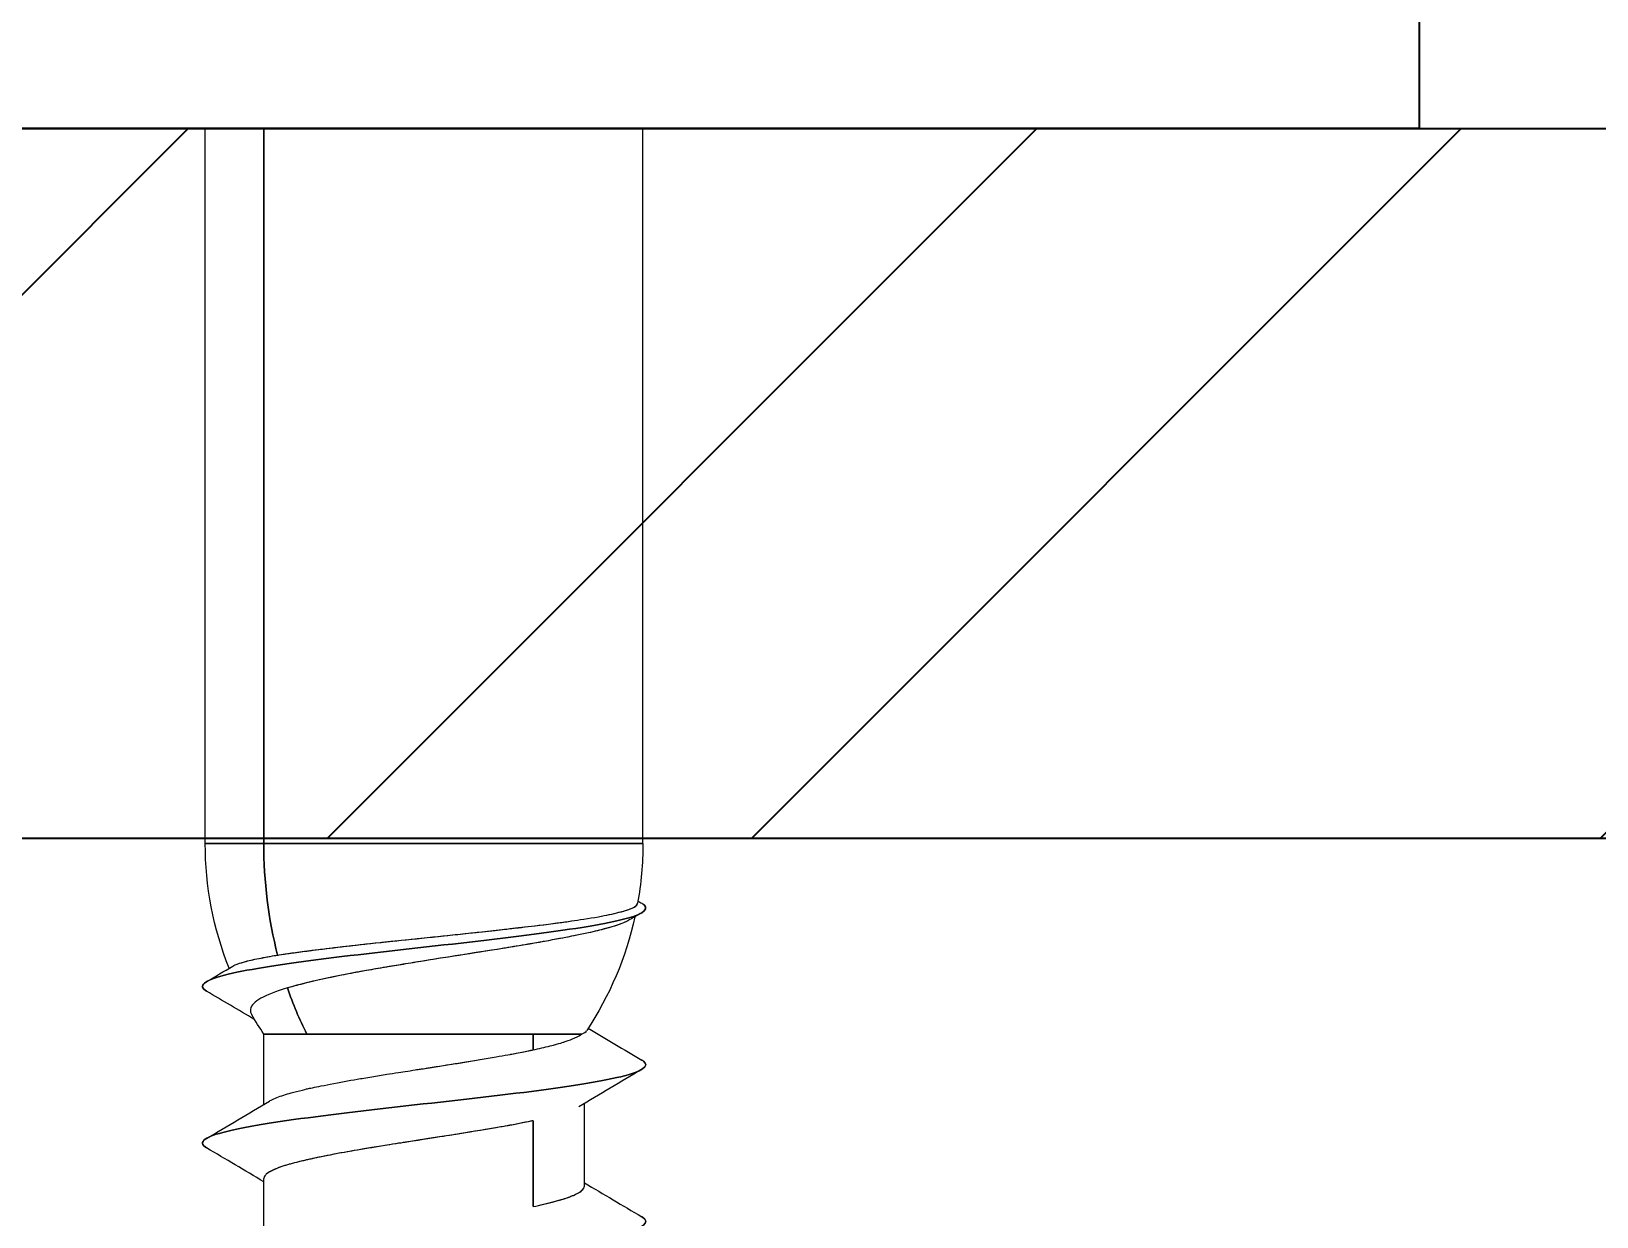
# Model space of a CAD drawing. Header units: inches. Extents: x 10 to 190, y 5 to 37.
# Drawn here: x 146.216 to 147.324, y 22.975 to 23.815 of the extents above; entities that cross this region are included whole.
import ezdxf
from ezdxf import colors
from ezdxf.entities.mleader import LeaderData, LeaderLine
from ezdxf.math import Vec2, Vec3

# ---------------------------------------------------------------- set-up
doc = ezdxf.new("R2010")
doc.units = ezdxf.units.IN
doc.header["$MEASUREMENT"] = 0
doc.styles.add('Tahoma', font='tahoma.ttf')

msp = doc.modelspace()

# ---------------------------------------------------------------- hatches: boundary and pattern name
at = {"true_color": 0x939598}
h = msp.add_hatch(dxfattribs=at)
h.set_pattern_fill('ANSI32', color=252, scale=1.7)
h.set_pattern_definition([(45, (155.2056, -6.7435), (-0.45078, 0.45078), []), (45, (155.5061, -6.7435), (-0.45078, 0.45078), [])])
edge = h.paths.add_edge_path()
edge.add_arc((145.2951, 27.6684), 6.7609, 215.46156, 220.87966)
edge.add_line((140.1833, 23.2436), (150.4069, 23.2436))
edge.add_arc((145.2951, 27.6684), 6.7609, 319.12034, 324.53844)
edge.add_line((150.8019, 23.746), (139.7884, 23.746))

# ---------------------------------------------------------------- linework, layer by layer
for p, q in [((147.1986, 23.9265), (147.1986, 23.746)), ((147.1986, 23.746), (145.9296, 23.746))]:
    msp.add_line(p, q)
at = {"color": 0, "linetype": 'Continuous', "lineweight": 0, "extrusion": (-1, 6.12323e-17, 0)}
for p, q in [((146.339, 23.2398), (146.339, 23.746)), ((146.3804, 23.2398), (146.3804, 23.746)), ((146.3804, 23.746), (146.3804, 23.2398)), ((146.649, 23.2398), (146.649, 23.746)), ((146.3804, 23.2398), (146.339, 23.2398)), ((146.339, 23.2398), (146.3804, 23.2398)), ((146.3804, 23.2398), (146.649, 23.2398)), ((146.649, 23.2398), (146.3804, 23.2398)), ((146.3805, 23.1048), (146.5712, 23.1048)), ((146.3805, 23.055), (146.3805, 23.1048)), ((146.4108, 23.1048), (146.3805, 23.1048)), ((146.6055, 23.1048), (146.4108, 23.1048)), ((146.5712, 23.0936), (146.5712, 23.1048)), ((146.5712, 23.1048), (146.5712, 23.0936)), ((146.5712, 23.1048), (146.6055, 23.1048)), ((146.6075, 22.9972), (146.6075, 23.0556)), ((146.5712, 22.9826), (146.5712, 23.0434)), ((146.5712, 23.0434), (146.5712, 22.9826)), ((146.3805, 22.944), (146.3805, 23.0025))]:
    msp.add_line(p, q, dxfattribs=at)
for points in [[(139.7884, 23.746), (150.8019, 23.746)], [(140.1833, 23.2436), (150.4069, 23.2436)]]:
    msp.add_lwpolyline(points)
msp.add_circle((145.2951, 27.6684), 6.7609)
at = {"color": 0, "linetype": 'Continuous', "lineweight": 0, "extrusion": (0, 0, -1)}
for centre, start, end in [((-146.5793, 23.2398), 338.4106, 0), ((-146.4087, 23.2398), 180, 190.1647), ((-146.4087, 23.2398), 192.473, 213.4784), ((-146.5793, 23.2398), 325.8244, 329.6676)]:
    msp.add_arc(centre, 0.2403, start, end, dxfattribs=at)
for start_param, end_param in [(-1.906306, -1.570796), (-2.167274, -2.010951)]:
    msp.add_ellipse((146.5566, 23.2398), major_axis=(0, 0.2403), ratio=0.733138, start_param=start_param, end_param=end_param, dxfattribs=at)
at = {"color": 0, "linetype": 'Continuous', "lineweight": 0}
for start_param, end_param in [(-1.570796, -1.235287), (-1.130641, -0.974319)]:
    msp.add_ellipse((146.5566, 23.2398), major_axis=(0, -0.2403), ratio=0.733138, start_param=start_param, end_param=end_param, dxfattribs=at)
for points, knots in [([(146.34, 23.1351), (146.3367, 23.1371), (146.3361, 23.139), (146.3428, 23.1446), (146.3577, 23.1483), (146.4028, 23.1557), (146.433, 23.1594), (146.4974, 23.1667), (146.5314, 23.1704), (146.5907, 23.1778), (146.6157, 23.1815), (146.6473, 23.1888), (146.6538, 23.1925), (146.6494, 23.1966), (146.6488, 23.197), (146.6481, 23.1974)], [0.9754835, 0.9754835, 0.9754835, 0.9754835, 0.97744693, 0.97744693, 0.98120578, 0.98120578, 0.98496462, 0.98496462, 0.98872347, 0.98872347, 0.99248231, 0.99248231, 0.99624116, 0.99624116, 0.99665651, 0.99665651, 0.99665651, 0.99665651]), ([(146.6481, 23.1974), (146.6488, 23.197), (146.6494, 23.1966), (146.6538, 23.1925), (146.6473, 23.1888), (146.6157, 23.1815), (146.5907, 23.1778), (146.5314, 23.1704), (146.4974, 23.1667), (146.433, 23.1594), (146.4028, 23.1557), (146.3577, 23.1483), (146.3428, 23.1446), (146.3361, 23.139), (146.3367, 23.1371), (146.34, 23.1351)], [-0.99665651, -0.99665651, -0.99665651, -0.99665651, -0.99624116, -0.99624116, -0.99248231, -0.99248231, -0.98872347, -0.98872347, -0.98496462, -0.98496462, -0.98120578, -0.98120578, -0.97744693, -0.97744693, -0.9754835, -0.9754835, -0.9754835, -0.9754835]), ([(146.3902, 23.1607), (146.3906, 23.1607), (146.3909, 23.1608), (146.3913, 23.1608), (146.3935, 23.1612), (146.3964, 23.1616), (146.4003, 23.1622), (146.4051, 23.1628), (146.4089, 23.1633), (146.4114, 23.1637), (146.4194, 23.1647), (146.4277, 23.1657), (146.4361, 23.1667), (146.4446, 23.1677), (146.4537, 23.1687), (146.4635, 23.1697), (146.4644, 23.1698), (146.4657, 23.17), (146.4674, 23.1701), (146.47, 23.1704), (146.4734, 23.1708), (146.4777, 23.1712), (146.4858, 23.1721), (146.4908, 23.1726), (146.4923, 23.1727), (146.5026, 23.1738), (146.5123, 23.1748), (146.5212, 23.1757), (146.5255, 23.1762), (146.5352, 23.1772), (146.5494, 23.1788), (146.5512, 23.179), (146.5537, 23.1793), (146.5569, 23.1797), (146.5617, 23.1802), (146.568, 23.1809), (146.5753, 23.1818), (146.5847, 23.183), (146.5923, 23.184), (146.5984, 23.1849), (146.6035, 23.1856), (146.6103, 23.1866), (146.6175, 23.1879), (146.6202, 23.1884), (146.6227, 23.1889), (146.6251, 23.1894), (146.6276, 23.1899), (146.6299, 23.1904), (146.632, 23.191), (146.637, 23.1922), (146.6397, 23.1933), (146.6413, 23.194), (146.6433, 23.1949), (146.6448, 23.1959), (146.6452, 23.1971), (146.6452, 23.1972), (146.6452, 23.1973), (146.6452, 23.1974)], [0, 0, 0, 0, 0.004954, 0.004954, 0.004954, 0.03125, 0.03125, 0.03125, 0.0625, 0.0625, 0.0625, 0.125, 0.125, 0.125, 0.1875, 0.1875, 0.1875, 0.2001248, 0.2001248, 0.2001248, 0.21875, 0.21875, 0.21875, 0.25, 0.25, 0.25, 0.3125, 0.3125, 0.3125, 0.375, 0.375, 0.375, 0.3999377, 0.3999377, 0.3999377, 0.4375, 0.4375, 0.4375, 0.5, 0.5, 0.5, 0.5625, 0.5625, 0.5625, 0.5929762, 0.5929762, 0.5929762, 0.625, 0.625, 0.625, 0.6875, 0.6875, 0.6875, 0.75, 0.75, 0.75, 0.7537128, 0.7537128, 0.7537128, 0.7537128]), ([(146.6175, 23.1879), (146.6229, 23.1889), (146.6278, 23.1899), (146.6321, 23.191), (146.6376, 23.1924), (146.6411, 23.1937), (146.6431, 23.1949), (146.6443, 23.1957), (146.645, 23.1964), (146.6452, 23.1972)], [0.5633866, 0.5633866, 0.5633866, 0.5633866, 0.625, 0.625, 0.625, 0.7023924, 0.7023924, 0.7023924, 0.7491506, 0.7491506, 0.7491506, 0.7491506]), ([(146.3902, 23.1607), (146.3969, 23.1617), (146.405, 23.1629), (146.4143, 23.164), (146.421, 23.1649), (146.4283, 23.1658), (146.4354, 23.1666), (146.4439, 23.1676), (146.453, 23.1686), (146.4629, 23.1697), (146.4729, 23.1707), (146.4827, 23.1717), (146.492, 23.1727), (146.5028, 23.1738), (146.5139, 23.175), (146.5235, 23.176), (146.5331, 23.177), (146.5438, 23.1782), (146.556, 23.1796), (146.5694, 23.1811), (146.5801, 23.1824), (146.5892, 23.1836), (146.5924, 23.184), (146.5955, 23.1844), (146.5986, 23.1849)], [0, 0, 0, 0, 0.072901, 0.072901, 0.072901, 0.125, 0.125, 0.125, 0.1875, 0.1875, 0.1875, 0.25, 0.25, 0.25, 0.3214286, 0.3214286, 0.3214286, 0.3928571, 0.3928571, 0.3928571, 0.471468, 0.471468, 0.471468, 0.4996302, 0.4996302, 0.4996302, 0.4996302]), ([(146.6398, 23.1858), (146.6378, 23.1846), (146.635, 23.1834), (146.6315, 23.1822), (146.6279, 23.1809), (146.6233, 23.1796), (146.6173, 23.1781), (146.6113, 23.1766), (146.6049, 23.1753), (146.5987, 23.174), (146.5933, 23.173), (146.587, 23.1718), (146.5792, 23.1704), (146.5781, 23.1702), (146.577, 23.17), (146.5756, 23.1697), (146.566, 23.168), (146.5582, 23.1668), (146.5533, 23.166), (146.5522, 23.1658), (146.5512, 23.1656), (146.5498, 23.1654), (146.5422, 23.1642), (146.533, 23.1627), (146.5226, 23.1611), (146.5122, 23.1595), (146.5028, 23.158), (146.4932, 23.1565), (146.4837, 23.1549), (146.4745, 23.1534), (146.466, 23.152), (146.4576, 23.1505), (146.4487, 23.149), (146.4392, 23.1472), (146.4258, 23.1446), (146.4148, 23.1421), (146.4063, 23.1399), (146.4029, 23.139), (146.3999, 23.1382), (146.3972, 23.1374)], [0.315789, 0.315789, 0.315789, 0.315789, 0.375, 0.375, 0.375, 0.4375, 0.4375, 0.4375, 0.5, 0.5, 0.5, 0.5550015, 0.5550015, 0.5550015, 0.5625, 0.5625, 0.5625, 0.6134033, 0.6134033, 0.6134033, 0.625, 0.625, 0.625, 0.6875, 0.6875, 0.6875, 0.75, 0.75, 0.75, 0.8125, 0.8125, 0.8125, 0.875, 0.875, 0.875, 0.9636086, 0.9636086, 0.9636086, 1, 1, 1, 1]), ([(146.6398, 23.1858), (146.638, 23.1847), (146.6353, 23.1835), (146.631, 23.182), (146.6282, 23.181), (146.6255, 23.1802), (146.623, 23.1796), (146.6205, 23.1789), (146.6184, 23.1784), (146.6169, 23.178), (146.61, 23.1763), (146.6034, 23.175), (146.5983, 23.174), (146.5918, 23.1727), (146.5844, 23.1713), (146.5759, 23.1698), (146.5731, 23.1693), (146.569, 23.1686), (146.5635, 23.1677), (146.5605, 23.1672), (146.5578, 23.1667), (146.5553, 23.1663), (146.5535, 23.166), (146.5519, 23.1657), (146.5504, 23.1655), (146.538, 23.1635), (146.5287, 23.1621), (146.5231, 23.1612), (146.5138, 23.1597), (146.5043, 23.1583), (146.4948, 23.1567), (146.4907, 23.1561), (146.486, 23.1553), (146.4807, 23.1544), (146.4766, 23.1537), (146.4726, 23.1531), (146.4686, 23.1524), (146.468, 23.1523), (146.4674, 23.1522), (146.4668, 23.1521), (146.4623, 23.1513), (146.4578, 23.1505), (146.4533, 23.1498), (146.4496, 23.1491), (146.4453, 23.1483), (146.4405, 23.1474), (146.432, 23.1458), (146.4241, 23.1441), (146.4168, 23.1425), (146.4131, 23.1416), (146.4062, 23.14), (146.3982, 23.1377), (146.3978, 23.1376), (146.3975, 23.1375), (146.3972, 23.1374)], [0.3150203, 0.3150203, 0.3150203, 0.3150203, 0.375, 0.375, 0.375, 0.4056357, 0.4056357, 0.4056357, 0.4375, 0.4375, 0.4375, 0.5, 0.5, 0.5, 0.5625, 0.5625, 0.5625, 0.59375, 0.59375, 0.59375, 0.6120792, 0.6120792, 0.6120792, 0.625, 0.625, 0.625, 0.6875, 0.6875, 0.6875, 0.75, 0.75, 0.75, 0.78125, 0.78125, 0.78125, 0.8085147, 0.8085147, 0.8085147, 0.8125, 0.8125, 0.8125, 0.84375, 0.84375, 0.84375, 0.875, 0.875, 0.875, 0.9375, 0.9375, 0.9375, 0.9975072, 0.9975072, 0.9975072, 1, 1, 1, 1]), ([(146.3585, 23.1529), (146.3589, 23.1531), (146.3594, 23.1534), (146.3601, 23.1537), (146.3621, 23.1546), (146.3645, 23.1554), (146.3669, 23.156), (146.3696, 23.1567), (146.3729, 23.1575), (146.3771, 23.1583), (146.381, 23.1591), (146.3853, 23.1599), (146.3902, 23.1607)], [0.8276654, 0.8276654, 0.8276654, 0.8276654, 0.8392857, 0.8392857, 0.8392857, 0.8928571, 0.8928571, 0.8928571, 0.9464286, 0.9464286, 0.9464286, 1, 1, 1, 1]), ([(146.3641, 23.1552), (146.3643, 23.1552), (146.3644, 23.1553), (146.3646, 23.1553), (146.37, 23.157), (146.3776, 23.1585), (146.3856, 23.1599), (146.3871, 23.1602), (146.3886, 23.1604), (146.3902, 23.1607)], [0.8721925, 0.8721925, 0.8721925, 0.8721925, 0.875, 0.875, 0.875, 0.979864, 0.979864, 0.979864, 1, 1, 1, 1]), ([(146.3972, 23.1374), (146.389, 23.135), (146.3827, 23.1325), (146.3784, 23.1301), (146.3763, 23.1289), (146.3745, 23.1276), (146.3733, 23.1264), (146.3721, 23.1252), (146.3713, 23.1239), (146.3711, 23.1223), (146.3708, 23.121), (146.3712, 23.1197), (146.3719, 23.1184)], [0, 0, 0, 0, 0.25, 0.25, 0.25, 0.375, 0.375, 0.375, 0.5, 0.5, 0.5, 0.6118816, 0.6118816, 0.6118816, 0.6118816]), ([(146.5712, 23.0936), (146.5752, 23.0944), (146.5793, 23.0954), (146.5833, 23.0964), (146.5902, 23.0982), (146.5929, 23.0991), (146.5933, 23.0992), (146.5937, 23.0994), (146.5942, 23.0995), (146.5947, 23.0997), (146.5965, 23.1003), (146.5986, 23.1011), (146.6007, 23.102), (146.6033, 23.1032), (146.6047, 23.1041), (146.6055, 23.1048)], [0, 0, 0, 0, 0.25, 0.25, 0.25, 0.5, 0.5, 0.5, 0.556537, 0.556537, 0.556537, 0.75, 0.75, 0.75, 1, 1, 1, 1]), ([(146.3844, 23.0573), (146.3851, 23.0577), (146.3862, 23.0583), (146.3876, 23.0589), (146.3903, 23.0601), (146.3936, 23.0613), (146.3973, 23.0624), (146.3987, 23.0628), (146.4007, 23.0634), (146.4037, 23.0641), (146.4067, 23.0649), (146.4092, 23.0655), (146.4108, 23.0659), (146.4116, 23.0661), (146.4126, 23.0663), (146.4137, 23.0665), (146.4168, 23.0672), (146.4212, 23.0681), (146.4275, 23.0693), (146.4343, 23.0706), (146.4409, 23.0718), (146.4466, 23.0728), (146.4496, 23.0733), (146.453, 23.0739), (146.457, 23.0745), (146.4605, 23.0751), (146.4641, 23.0757), (146.4677, 23.0763), (146.4701, 23.0767), (146.4729, 23.0771), (146.4759, 23.0776), (146.4799, 23.0782), (146.4845, 23.0789), (146.4897, 23.0797), (146.4994, 23.0812), (146.5068, 23.0824), (146.512, 23.0832), (146.5165, 23.0839), (146.5238, 23.0851), (146.5335, 23.0867), (146.5375, 23.0874), (146.5414, 23.088), (146.545, 23.0886), (146.548, 23.0892), (146.5508, 23.0897), (146.5534, 23.0901), (146.5642, 23.0921), (146.5695, 23.0933), (146.5712, 23.0936)], [0.3560294, 0.3560294, 0.3560294, 0.3560294, 0.375, 0.375, 0.375, 0.4375, 0.4375, 0.4375, 0.46875, 0.46875, 0.46875, 0.5, 0.5, 0.5, 0.5168864, 0.5168864, 0.5168864, 0.5625, 0.5625, 0.5625, 0.625, 0.625, 0.625, 0.65625, 0.65625, 0.65625, 0.6875, 0.6875, 0.6875, 0.7143892, 0.7143892, 0.7143892, 0.75, 0.75, 0.75, 0.8125, 0.8125, 0.8125, 0.875, 0.875, 0.875, 0.9090246, 0.9090246, 0.9090246, 0.9375, 0.9375, 0.9375, 1, 1, 1, 1]), ([(146.5549, 23.0904), (146.5553, 23.0905), (146.5557, 23.0906), (146.5562, 23.0906), (146.5646, 23.0922), (146.5701, 23.0934), (146.5712, 23.0936)], [0.93427687, 0.93427687, 0.93427687, 0.93427687, 0.9375, 0.9375, 0.9375, 1, 1, 1, 1]), ([(146.34, 23.0241), (146.3365, 23.0262), (146.3361, 23.0283), (146.3442, 23.034), (146.3598, 23.0377), (146.4061, 23.0451), (146.4366, 23.0488), (146.5013, 23.0562), (146.5352, 23.0598), (146.5938, 23.0672), (146.6182, 23.0709), (146.6484, 23.0783), (146.6541, 23.082), (146.649, 23.0859), (146.6486, 23.0862), (146.6481, 23.0864)], [0.93774534, 0.93774534, 0.93774534, 0.93774534, 0.93985849, 0.93985849, 0.94361733, 0.94361733, 0.94737618, 0.94737618, 0.95113502, 0.95113502, 0.95489387, 0.95489387, 0.95865271, 0.95865271, 0.9589223, 0.9589223, 0.9589223, 0.9589223]), ([(146.6481, 23.0864), (146.6486, 23.0862), (146.649, 23.0859), (146.6541, 23.082), (146.6484, 23.0783), (146.6182, 23.0709), (146.5938, 23.0672), (146.5352, 23.0598), (146.5013, 23.0562), (146.4366, 23.0488), (146.4061, 23.0451), (146.3598, 23.0377), (146.3442, 23.034), (146.3361, 23.0283), (146.3365, 23.0262), (146.34, 23.0241)], [-0.9589223, -0.9589223, -0.9589223, -0.9589223, -0.95865271, -0.95865271, -0.95489387, -0.95489387, -0.95113502, -0.95113502, -0.94737618, -0.94737618, -0.94361733, -0.94361733, -0.93985849, -0.93985849, -0.93774534, -0.93774534, -0.93774534, -0.93774534]), ([(146.4887, 23.0796), (146.4888, 23.0796), (146.4889, 23.0796), (146.489, 23.0796), (146.5046, 23.082), (146.5195, 23.0843), (146.5337, 23.0867)], [0.7492425, 0.7492425, 0.7492425, 0.7492425, 0.75, 0.75, 0.75, 0.8746825, 0.8746825, 0.8746825, 0.8746825]), ([(146.5712, 23.0434), (146.5695, 23.0431), (146.5642, 23.0419), (146.5535, 23.0399), (146.5508, 23.0394), (146.548, 23.0389), (146.545, 23.0384), (146.5414, 23.0378), (146.5376, 23.0371), (146.5335, 23.0365), (146.5238, 23.0349), (146.5164, 23.0337), (146.5119, 23.033), (146.5068, 23.0322), (146.4994, 23.031), (146.4898, 23.0295), (146.4847, 23.0287), (146.4801, 23.028), (146.4759, 23.0274), (146.4729, 23.0269), (146.4702, 23.0265), (146.4677, 23.0261), (146.4639, 23.0255), (146.4603, 23.0249), (146.457, 23.0243), (146.4539, 23.0238), (146.4505, 23.0233), (146.4467, 23.0226), (146.4409, 23.0216), (146.4343, 23.0205), (146.4275, 23.0191), (146.4212, 23.0179), (146.4168, 23.017), (146.4137, 23.0163), (146.4125, 23.016), (146.4116, 23.0158), (146.4108, 23.0156), (146.4092, 23.0153), (146.4067, 23.0147), (146.4036, 23.0139), (146.4007, 23.0132), (146.3987, 23.0126), (146.3973, 23.0122), (146.3936, 23.0111), (146.3903, 23.0099), (146.3876, 23.0087), (146.3829, 23.0066), (146.3822, 23.0055), (146.3819, 23.0052), (146.3818, 23.0051), (146.3804, 23.0041), (146.3805, 23.0025)], [0, 0, 0, 0, 0.0625, 0.0625, 0.0625, 0.0910236, 0.0910236, 0.0910236, 0.125, 0.125, 0.125, 0.1875, 0.1875, 0.1875, 0.25, 0.25, 0.25, 0.2866586, 0.2866586, 0.2866586, 0.3125, 0.3125, 0.3125, 0.34375, 0.34375, 0.34375, 0.375, 0.375, 0.375, 0.4375, 0.4375, 0.4375, 0.483038, 0.483038, 0.483038, 0.5, 0.5, 0.5, 0.53125, 0.53125, 0.53125, 0.5625, 0.5625, 0.5625, 0.625, 0.625, 0.625, 0.6875, 0.6875, 0.6875, 0.7430454, 0.7430454, 0.7430454, 0.7430454]), ([(146.5712, 23.0434), (146.565, 23.0421), (146.558, 23.0408), (146.5527, 23.0398), (146.5474, 23.0388), (146.5399, 23.0375), (146.5304, 23.036), (146.5114, 23.0329), (146.4939, 23.0302), (146.4805, 23.0281), (146.4754, 23.0273), (146.4691, 23.0263), (146.4602, 23.0249), (146.4513, 23.0234), (146.4455, 23.0224), (146.4411, 23.0216), (146.4367, 23.0209), (146.4312, 23.0199), (146.4248, 23.0186), (146.4184, 23.0173), (146.4138, 23.0163), (146.4101, 23.0155), (146.4058, 23.0145), (146.4013, 23.0133), (146.3979, 23.0124), (146.3945, 23.0114), (146.3907, 23.0102), (146.3868, 23.0084), (146.383, 23.0065), (146.3821, 23.0054), (146.3819, 23.0052), (146.3817, 23.005), (146.3805, 23.0039), (146.3805, 23.0025)], [0, 0, 0, 0, 0.0714286, 0.0714286, 0.0714286, 0.1428571, 0.1428571, 0.1428571, 0.2857143, 0.2857143, 0.2857143, 0.3392857, 0.3392857, 0.3392857, 0.3928571, 0.3928571, 0.3928571, 0.4464286, 0.4464286, 0.4464286, 0.5, 0.5, 0.5, 0.5625, 0.5625, 0.5625, 0.625, 0.625, 0.625, 0.6875, 0.6875, 0.6875, 0.7464897, 0.7464897, 0.7464897, 0.7464897]), ([(146.5712, 22.9826), (146.5762, 22.9837), (146.5814, 22.9848), (146.587, 22.9864), (146.5926, 22.9879), (146.5958, 22.989), (146.598, 22.9899), (146.6002, 22.9907), (146.6027, 22.9919), (146.6042, 22.9929), (146.6057, 22.9938), (146.607, 22.995), (146.6074, 22.9963), (146.6075, 22.9966), (146.6075, 22.9969), (146.6075, 22.9972)], [0, 0, 0, 0, 0.0625, 0.0625, 0.0625, 0.125, 0.125, 0.125, 0.1875, 0.1875, 0.1875, 0.25, 0.25, 0.25, 0.2633452, 0.2633452, 0.2633452, 0.2633452]), ([(146.5712, 22.9826), (146.5761, 22.9836), (146.5812, 22.9848), (146.586, 22.9861), (146.5912, 22.9875), (146.5942, 22.9885), (146.596, 22.9891), (146.5965, 22.9893), (146.5969, 22.9894), (146.5972, 22.9896), (146.5983, 22.99), (146.5998, 22.9906), (146.6013, 22.9913), (146.603, 22.9921), (146.6039, 22.9927), (146.6044, 22.993), (146.6061, 22.9942), (146.6072, 22.9953), (146.6074, 22.9965), (146.6075, 22.9966), (146.6075, 22.9968), (146.6075, 22.9972)], [0, 0, 0, 0, 0.0625, 0.0625, 0.0625, 0.1117725, 0.1117725, 0.1117725, 0.125, 0.125, 0.125, 0.15625, 0.15625, 0.15625, 0.1875, 0.1875, 0.1875, 0.25, 0.25, 0.25, 0.2670222, 0.2670222, 0.2670222, 0.2670222]), ([(146.34, 22.9131), (146.3362, 22.9154), (146.3361, 22.9176), (146.3456, 22.9235), (146.362, 22.9272), (146.4094, 22.9345), (146.4403, 22.9382), (146.5052, 22.9456), (146.539, 22.9493), (146.5968, 22.9566), (146.6207, 22.9603), (146.6494, 22.9677), (146.6543, 22.9714), (146.6485, 22.9752), (146.6483, 22.9753), (146.6481, 22.9754)], [0.90000731, 0.90000731, 0.90000731, 0.90000731, 0.90227005, 0.90227005, 0.90602889, 0.90602889, 0.90978774, 0.90978774, 0.91354658, 0.91354658, 0.91730542, 0.91730542, 0.92106427, 0.92106427, 0.92118945, 0.92118945, 0.92118945, 0.92118945]), ([(146.6481, 22.9754), (146.6483, 22.9753), (146.6485, 22.9752), (146.6543, 22.9714), (146.6494, 22.9677), (146.6207, 22.9603), (146.5968, 22.9566), (146.539, 22.9493), (146.5052, 22.9456), (146.4403, 22.9382), (146.4094, 22.9345), (146.362, 22.9272), (146.3456, 22.9235), (146.3361, 22.9176), (146.3362, 22.9154), (146.34, 22.9131)], [-0.92118945, -0.92118945, -0.92118945, -0.92118945, -0.92106427, -0.92106427, -0.91730542, -0.91730542, -0.91354658, -0.91354658, -0.90978774, -0.90978774, -0.90602889, -0.90602889, -0.90227005, -0.90227005, -0.90000731, -0.90000731, -0.90000731, -0.90000731])]:
    msp.add_open_spline(points, degree=3, knots=knots, dxfattribs=at)
for points in [[(146.6414, 23.194), (146.6414, 23.194), (146.6414, 23.194), (146.6414, 23.194)], [(146.6455, 23.199), (146.6464, 23.1985), (146.6473, 23.1979), (146.6481, 23.1974)], [(146.6481, 23.1907), (146.6453, 23.189), (146.6426, 23.1874), (146.6398, 23.1858)], [(146.3399, 23.1419), (146.3461, 23.1456), (146.3523, 23.1492), (146.3585, 23.1529)], [(146.3739, 23.1151), (146.3626, 23.1218), (146.3513, 23.1285), (146.34, 23.1351)], [(146.6055, 23.1048), (146.6075, 23.1056), (146.6087, 23.1064), (146.6091, 23.1072)], [(146.6102, 23.1089), (146.6228, 23.1013), (146.6355, 23.0939), (146.6481, 23.0864)], [(146.648, 23.0796), (146.6332, 23.0709), (146.6184, 23.0621), (146.6036, 23.0533)], [(146.3399, 23.0309), (146.3547, 23.0397), (146.3696, 23.0484), (146.3844, 23.0573)], [(146.3805, 23.0001), (146.367, 23.0082), (146.3535, 23.0162), (146.34, 23.0241)], [(146.6075, 22.9995), (146.621, 22.9914), (146.6346, 22.9834), (146.6481, 22.9754)]]:
    msp.add_open_spline(points, degree=3, dxfattribs=at)

# ---------------------------------------------------------------- leaders
ml = msp.add_multileader_mtext('Standard')
ml.set_content('5/16" STAINLESS STEEL LAG BOLT OR STRUCTURAL SCREW WITH 2-1/2" MIN. EMBEDMENT AND FLAT WASHER', color=256, style='Tahoma')
ml.set_leader_properties()
ml.build(insert=Vec2(0, 0))
ml.multileader.update_dxf_attribs({"dogleg_length": 0.36, "arrow_head_size": 0.3438, "scale": 4})
ctx = ml.context
ctx.base_point, ctx.scale, ctx.char_height, ctx.arrow_head_size, ctx.landing_gap_size, ctx.plane_origin = Vec3(154.8025, 23.3902), 4, 0.34375, 0.3438, 0.495, Vec3(147.7898, 26.6758)
notes = []
notes.append((ctx, [(0, (1, 1, 0), (152.8225, 23.3902), (1, 0), 1.98, [(0, [(146.6503, 22.2527)], 0, [])])]))
ctx.mtext.insert, ctx.mtext.width, ctx.mtext.flow_direction = Vec3(155.2975, 23.5652), 8.154885, 5
for ctx, leaders in notes:
    for number, flags, end, landing, length, lines in leaders:
        leader = LeaderData()
        leader.index, (leader.has_last_leader_line, leader.has_dogleg_vector, leader.attachment_direction) = number, flags
        leader.last_leader_point, leader.dogleg_vector, leader.dogleg_length = Vec3(end), Vec3(landing), length
        for number, points, colour, breaks in lines:
            line = LeaderLine()
            line.index, line.vertices, line.color, line.breaks = number, Vec3.list(points), colors.encode_raw_color(colour), breaks
            leader.lines.append(line)
        ctx.leaders.append(leader)

doc.saveas('drawing.dxf')
